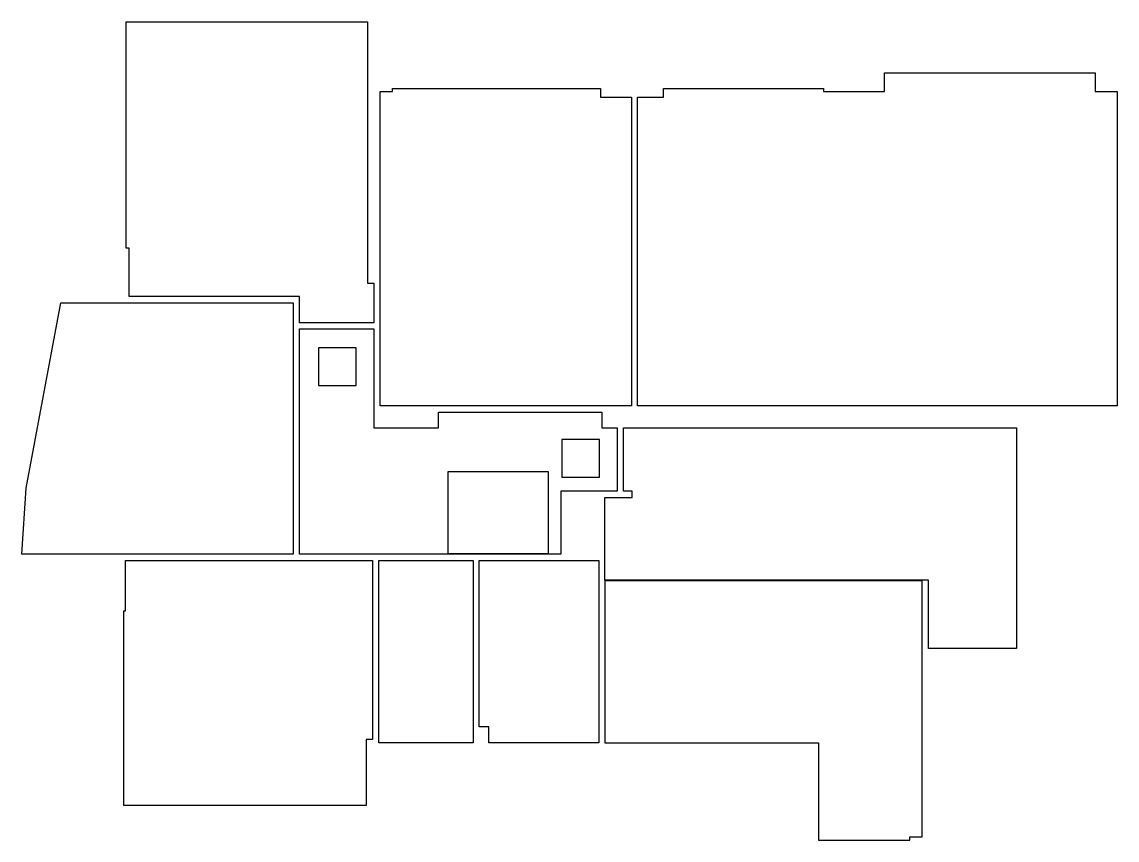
# Model space of a CAD drawing. Header units: metres. Extents: x -9.5 to 7.9, y 2.1 to 15.1.
import ezdxf

# ---------------------------------------------------------------- set-up
doc = ezdxf.new("R2010")
doc.units = ezdxf.units.M
doc.layers.add('AREE LEONARDO', color=7, linetype='Continuous')

msp = doc.modelspace()

# ---------------------------------------------------------------- linework, layer by layer
at = {"layer": 'AREE LEONARDO', "color": 5}
for points in [[(-7.865, 15.101), (-4.025, 15.101), (-4.025, 10.941), (-3.925, 10.941), (-3.925, 10.314), (-5.105, 10.314), (-5.105, 10.731), (-7.815, 10.731), (-7.815, 11.501), (-7.865, 11.501)], [(0.275, 13.901), (0.685, 13.901), (0.685, 14.041), (3.235, 14.041), (3.235, 13.991), (4.205, 13.991), (4.205, 14.291), (7.555, 14.291), (7.555, 13.991), (7.905, 13.991), (7.905, 8.991), (0.275, 8.991)], [(-3.825, 13.991), (-3.625, 13.991), (-3.625, 14.041), (-0.315, 14.041), (-0.315, 13.901), (0.175, 13.901), (0.175, 8.991), (-3.825, 8.991)], [(-8.905, 10.631), (-5.205, 10.631), (-5.205, 6.631), (-9.525, 6.631), (-9.455, 7.681)], [(-5.105, 10.214), (-3.925, 10.214), (-3.925, 8.641), (-2.895, 8.641), (-2.895, 8.891), (-0.295, 8.891), (-0.295, 8.641), (-0.052, 8.641), (-0.052, 7.631), (-0.945, 7.631), (-0.945, 6.631), (-5.105, 6.631)], [(-0.245, 6.215), (-0.245, 7.531), (0.189, 7.531), (0.189, 7.631), (0.048, 7.631), (0.048, 8.641), (6.305, 8.641), (6.305, 5.131), (4.905, 5.131), (4.905, 6.215)], [(-7.875, 6.531), (-3.945, 6.531), (-3.945, 3.681), (-4.045, 3.681), (-4.045, 2.631), (-7.905, 2.631), (-7.905, 5.731), (-7.875, 5.731)]]:
    msp.add_lwpolyline(points, close=True, dxfattribs=at)
at = {"layer": 'AREE LEONARDO', "color": 1}
for points in [[(-4.805, 9.316), (-4.205, 9.316), (-4.205, 9.916), (-4.805, 9.916)], [(-0.932, 7.854), (-0.332, 7.854), (-0.332, 8.454), (-0.932, 8.454)]]:
    msp.add_lwpolyline(points, close=True, dxfattribs=at)
at = {"layer": 'AREE LEONARDO', "color": 2}
msp.add_lwpolyline([(-2.744, 6.643), (-1.144, 6.643), (-1.144, 7.943), (-2.744, 7.943)], close=True, dxfattribs=at)
at = {"layer": 'AREE LEONARDO', "color": 3}
for points in [[(-3.845, 6.531), (-2.345, 6.531), (-2.345, 3.631), (-3.845, 3.631)], [(-2.245, 6.531), (-0.345, 6.531), (-0.345, 3.631), (-2.095, 3.631), (-2.095, 3.881), (-2.22, 3.881), (-2.245, 3.881)], [(4.805, 6.205), (-0.246, 6.205), (-0.245, 3.631), (2.205, 3.631), (2.205, 3.631), (3.055, 3.631), (3.055, 3.631), (3.155, 3.631), (3.155, 2.081), (4.605, 2.081), (4.605, 2.131), (4.805, 2.131), (4.805, 6.205), (4.805, 6.205)]]:
    msp.add_lwpolyline(points, close=True, dxfattribs=at)

doc.saveas('drawing.dxf')
